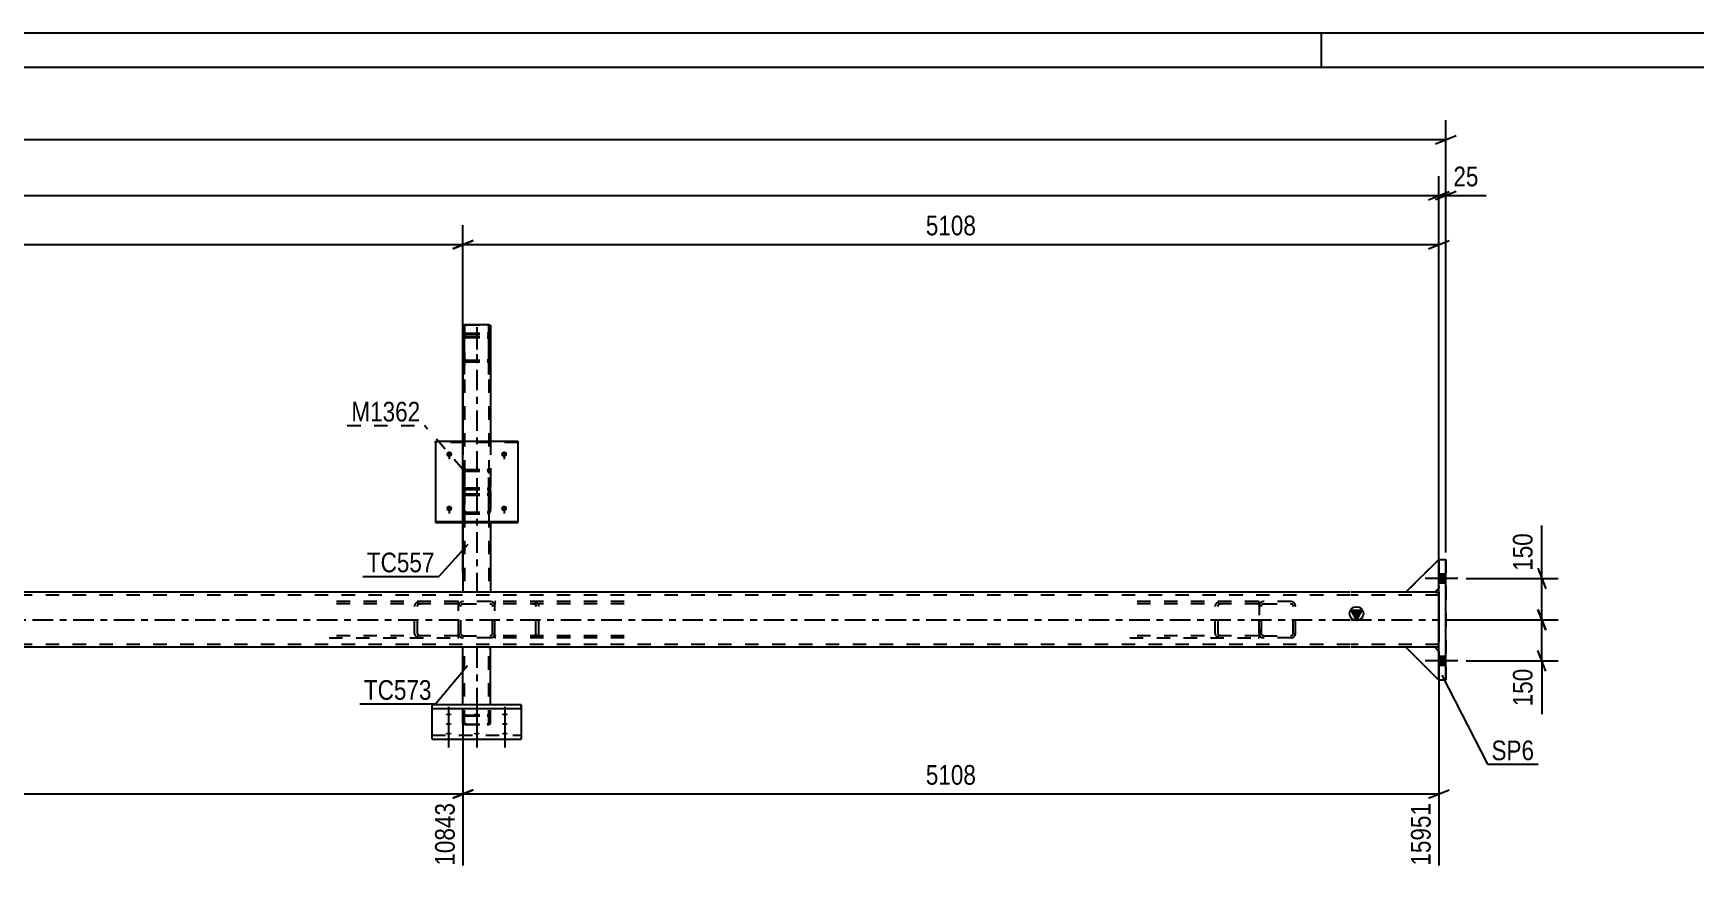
# Model space of a CAD drawing. Header units: millimetres. Extents: x 0 to 841, y 0 to 594.
# Drawn here: x 443.3 to 685.4, y 472.1 to 594 of the extents above; entities that cross this region are included whole.
import ezdxf

# ---------------------------------------------------------------- set-up
doc = ezdxf.new("R2010")
doc.units = ezdxf.units.MM
doc.linetypes.add('DXK_LINE_DOT2', pattern=[3.9198, 1.9599, -1.9599])
doc.linetypes.add('DXK_LINE_DOT3', pattern=[5.9187, 2.979, -0.9799, 0.9799, -0.9799])
doc.styles.add('Arial Narrow', font='ARIALN.TTF', dxfattribs={"height": 0.2})

# ---------------------------------------------------------------- blocks, each defined once
blk = doc.blocks.new('Unknown-122615941-1135')
at = {"color": 5, "linetype": 'Continuous'}
for p, q in [((841, 594), (0, 594)), ((631, 589), (631, 594)), ((836, 589), (5, 589))]:
    blk.add_line(p, q, dxfattribs=at)
blk = doc.blocks.new('Part-122615941-4026 - 3948')
at = {"color": 2, "linetype": 'Continuous'}
for p, q in [((505.89, 496.18), (505.89, 504.55)), ((509.89, 504.55), (505.89, 504.55)), ((509.89, 496.18), (509.89, 504.55))]:
    blk.add_line(p, q, dxfattribs=at)
at = {"color": 7, "linetype": 'DXK_LINE_DOT2'}
for p, q in [((506.13, 493.44), (506.13, 504.55)), ((509.41, 504.55), (509.41, 504.55)), ((509.41, 504.55), (509.41, 504.55)), ((509.63, 504.55), (509.65, 504.55)), ((509.65, 493.44), (509.65, 504.55)), ((505.89, 493.44), (505.89, 496.18)), ((505.93, 494.54), (505.89, 494.48)), ((506.03, 494.6), (505.93, 494.54)), ((506.19, 494.63), (506.03, 494.6)), ((506.13, 494.48), (506.15, 494.51)), ((506.15, 494.51), (506.2, 494.54)), ((506.37, 494.65), (506.19, 494.63)), ((506.2, 494.54), (506.28, 494.56)), ((506.28, 494.56), (506.37, 494.56)), ((506.37, 494.65), (509.41, 494.65)), ((506.37, 494.56), (509.41, 494.56)), ((509.6, 494.63), (509.41, 494.65)), ((509.41, 494.56), (509.5, 494.56)), ((509.5, 494.56), (509.58, 494.54)), ((509.58, 494.54), (509.63, 494.51)), ((509.75, 494.6), (509.6, 494.63)), ((509.63, 494.51), (509.65, 494.48)), ((509.86, 494.54), (509.75, 494.6)), ((509.89, 494.48), (509.86, 494.54)), ((509.89, 493.44), (509.89, 496.18)), ((505.89, 493.44), (505.93, 493.38)), ((505.93, 493.38), (506.03, 493.33)), ((506.03, 493.33), (506.19, 493.29)), ((506.15, 493.41), (506.13, 493.44)), ((506.2, 493.38), (506.15, 493.41)), ((506.19, 493.29), (506.37, 493.28)), ((506.28, 493.37), (506.2, 493.38)), ((506.37, 493.36), (506.28, 493.37)), ((506.37, 493.36), (509.41, 493.36)), ((506.37, 493.28), (509.41, 493.28)), ((509.5, 493.37), (509.41, 493.36)), ((509.41, 493.28), (509.6, 493.29)), ((509.58, 493.38), (509.5, 493.37)), ((509.63, 493.41), (509.58, 493.38)), ((509.6, 493.29), (509.75, 493.33)), ((509.65, 493.44), (509.63, 493.41)), ((509.75, 493.33), (509.86, 493.38)), ((509.86, 493.38), (509.89, 493.44))]:
    blk.add_line(p, q, dxfattribs=at)
at = {"color": 7, "linetype": 'DXK_LINE_DOT3'}
blk.add_line((507.89, 504.55), (507.89, 493.96), dxfattribs=at)
blk = doc.blocks.new('Bolt-122615941-3956 - 3948')
at = {"linetype": 'Continuous'}
for points in [[(648.1, 515.21), (648.1, 513.89), (649.1, 513.89), (649.1, 515.21)], [(648.1, 515.21), (648.1, 513.89), (649.1, 513.89), (649.1, 515.21)], [(648.1, 503.21), (648.1, 501.89), (649.1, 501.89), (649.1, 503.21)], [(648.1, 503.21), (648.1, 501.89), (649.1, 501.89), (649.1, 503.21)]]:
    blk.add_hatch(color=1, dxfattribs=at).paths.add_polyline_path(points)
at = {"color": 1, "linetype": 'Continuous'}
for p, q in [((650.86, 514.55), (646.1, 514.55)), ((650.86, 514.55), (646.1, 514.55)), ((649.1, 515.21), (648.1, 515.21)), ((649.1, 515.21), (648.1, 515.21)), ((649.1, 513.89), (648.1, 513.89)), ((649.1, 513.89), (648.1, 513.89)), ((650.86, 502.55), (646.1, 502.55)), ((650.86, 502.55), (646.1, 502.55)), ((649.1, 503.21), (648.1, 503.21)), ((649.1, 503.21), (648.1, 503.21)), ((649.1, 501.89), (648.1, 501.89)), ((649.1, 501.89), (648.1, 501.89))]:
    blk.add_line(p, q, dxfattribs=at)
blk = doc.blocks.new('Part-122615941-4087 - 3948')
at = {"color": 7, "linetype": 'DXK_LINE_DOT2'}
for p, q in [((506.03, 530.3), (505.93, 530.16)), ((506.19, 530.4), (506.03, 530.3)), ((506.37, 530.44), (506.19, 530.4)), ((506.37, 530.44), (509.41, 530.44)), ((509.59, 530.4), (509.41, 530.44)), ((509.75, 530.3), (509.59, 530.4)), ((509.85, 530.16), (509.75, 530.3)), ((505.93, 530.16), (505.89, 529.99)), ((505.89, 527.13), (505.89, 529.99)), ((505.89, 529.99), (505.89, 527.31)), ((506.13, 529.99), (506.15, 530.07)), ((506.13, 527.13), (506.13, 529.99)), ((506.13, 529.99), (506.13, 527.31)), ((506.15, 530.07), (506.2, 530.15)), ((506.2, 530.15), (506.28, 530.19)), ((506.28, 530.19), (506.37, 530.21)), ((506.37, 530.21), (509.41, 530.21)), ((509.41, 530.21), (509.5, 530.19)), ((509.5, 530.19), (509.58, 530.15)), ((509.58, 530.15), (509.63, 530.07)), ((509.63, 530.07), (509.65, 529.99)), ((509.65, 527.13), (509.65, 529.99)), ((509.65, 527.31), (509.65, 529.99)), ((509.89, 529.99), (509.85, 530.16)), ((509.89, 527.13), (509.89, 529.99)), ((509.89, 529.99), (509.89, 527.31)), ((505.89, 527.31), (505.93, 527.48)), ((505.89, 527.31), (505.89, 524.45)), ((505.89, 524.45), (505.89, 527.13)), ((505.89, 527.13), (505.93, 526.96)), ((505.93, 527.48), (506.03, 527.63)), ((505.93, 526.96), (506.03, 526.81)), ((506.03, 527.63), (506.19, 527.72)), ((506.03, 526.81), (506.19, 526.71)), ((506.15, 527.39), (506.13, 527.31)), ((506.13, 527.31), (506.13, 524.45)), ((506.13, 524.45), (506.13, 527.13)), ((506.15, 527.04), (506.13, 527.13)), ((506.2, 527.47), (506.15, 527.39)), ((506.2, 526.97), (506.15, 527.04)), ((506.19, 527.72), (506.37, 527.76)), ((506.19, 526.71), (506.37, 526.68)), ((506.28, 527.52), (506.2, 527.47)), ((506.28, 526.92), (506.2, 526.97)), ((506.37, 527.53), (506.28, 527.52)), ((506.37, 526.9), (506.28, 526.92)), ((506.37, 527.76), (509.41, 527.76)), ((506.37, 527.53), (509.41, 527.53)), ((506.37, 526.9), (509.41, 526.9)), ((506.37, 526.68), (509.41, 526.68)), ((509.41, 527.76), (509.59, 527.72)), ((509.5, 527.52), (509.41, 527.53)), ((509.5, 526.92), (509.41, 526.9)), ((509.41, 526.68), (509.59, 526.71)), ((509.58, 527.47), (509.5, 527.52)), ((509.58, 526.97), (509.5, 526.92)), ((509.63, 527.39), (509.58, 527.47)), ((509.63, 527.04), (509.58, 526.97)), ((509.59, 527.72), (509.75, 527.63)), ((509.59, 526.71), (509.75, 526.81)), ((509.65, 527.31), (509.63, 527.39)), ((509.65, 527.13), (509.63, 527.04)), ((509.65, 524.45), (509.65, 527.31)), ((509.65, 527.13), (509.65, 524.45)), ((509.75, 527.63), (509.85, 527.48)), ((509.75, 526.81), (509.85, 526.96)), ((509.85, 527.48), (509.89, 527.31)), ((509.85, 526.96), (509.89, 527.13)), ((509.89, 527.31), (509.89, 524.45)), ((509.89, 524.45), (509.89, 527.13)), ((505.93, 524.28), (505.89, 524.45)), ((506.03, 524.13), (505.93, 524.28)), ((506.19, 524.03), (506.03, 524.13)), ((506.13, 524.45), (506.15, 524.37)), ((506.15, 524.37), (506.2, 524.29)), ((506.37, 524), (506.19, 524.03)), ((506.2, 524.29), (506.28, 524.24)), ((506.28, 524.24), (506.37, 524.23)), ((506.37, 524.23), (509.41, 524.23)), ((506.37, 524), (509.41, 524)), ((509.41, 524.23), (509.5, 524.24)), ((509.59, 524.03), (509.41, 524)), ((509.5, 524.24), (509.58, 524.29)), ((509.58, 524.29), (509.63, 524.37)), ((509.75, 524.13), (509.59, 524.03)), ((509.63, 524.37), (509.65, 524.45)), ((509.85, 524.28), (509.75, 524.13)), ((509.89, 524.45), (509.85, 524.28))]:
    blk.add_line(p, q, dxfattribs=at)
at = {"color": 7, "linetype": 'DXK_LINE_DOT3'}
blk.add_line((507.89, 528.56), (507.89, 525.88), dxfattribs=at)
blk = doc.blocks.new('Part-122615941-3959 - 3948')
at = {"color": 2, "linetype": 'Continuous'}
for p, q in [((501.89, 534.55), (513.89, 534.55)), ((501.89, 534.55), (501.89, 522.73)), ((513.89, 534.55), (513.89, 522.73)), ((501.89, 522.89), (513.89, 522.89)), ((501.89, 522.73), (513.89, 522.73))]:
    blk.add_line(p, q, dxfattribs=at)
at = {"color": 7, "linetype": 'DXK_LINE_DOT2'}
for p, q in [((501.89, 534.38), (501.89, 534.55)), ((513.89, 534.38), (501.89, 534.38)), ((513.89, 534.55), (513.89, 534.38))]:
    blk.add_line(p, q, dxfattribs=at)
blk = doc.blocks.new('Part-122615941-4029 - 3948')
at = {"color": 7, "linetype": 'DXK_LINE_DOT2'}
for p, q in [((621.78, 511.19), (603.07, 511.19)), ((616.36, 511.19), (616.03, 511.15)), ((621.92, 511.17), (621.78, 511.19)), ((621.92, 511.17), (621.92, 505.93)), ((621.78, 510.87), (603.07, 510.87)), ((615.56, 510.8), (615.5, 510.55)), ((615.5, 506.55), (615.5, 510.55)), ((615.93, 510.55), (615.96, 510.68)), ((615.93, 506.55), (615.93, 510.55)), ((616.2, 510.85), (616.36, 510.87)), ((621.78, 510.87), (621.92, 510.85)), ((621.78, 506.23), (603.07, 506.23)), ((615.5, 506.55), (615.56, 506.31)), ((615.96, 506.43), (615.93, 506.55)), ((616.36, 506.23), (616.2, 506.26)), ((621.78, 506.23), (621.92, 506.25)), ((603.07, 505.91), (621.78, 505.91)), ((616.03, 505.96), (616.36, 505.91)), ((621.78, 505.91), (621.92, 505.93))]:
    blk.add_line(p, q, dxfattribs=at)
for centre, radius, start, end in [((616.24, 510.38), 0.792, 104.8348, 148.0235), ((616.3, 510.47), 0.396, 104.8348, 148.0235), ((616.24, 506.73), 0.792, 211.9765, 255.1652), ((616.3, 506.64), 0.396, 211.9765, 255.1652)]:
    blk.add_arc(centre, radius, start, end, dxfattribs=at)
blk = doc.blocks.new('Part-122615941-3978 - 3948')
at = {"linetype": 'Continuous'}
blk.add_hatch(color=2, dxfattribs=at).paths.add_polyline_path([(636.1, 508.55), (635.3, 509.95), (636.9, 509.95)])
at = {"color": 2, "linetype": 'Continuous'}
for p, q in [((635.2, 512.55), (147.25, 512.55)), ((643.3, 512.55), (635.3, 512.55)), ((647.5, 512.55), (648.1, 512.55)), ((648.1, 511.75), (648.1, 505.35)), ((636.1, 508.55), (635.3, 509.95)), ((635.3, 509.95), (636.9, 509.95)), ((636.9, 509.95), (636.1, 508.55)), ((505.89, 504.55), (276.56, 504.55)), ((635.2, 504.55), (509.89, 504.55)), ((643.3, 504.55), (635.3, 504.55)), ((648.1, 504.55), (647.5, 504.55))]:
    blk.add_line(p, q, dxfattribs=at)
at = {"color": 7, "linetype": 'DXK_LINE_DOT2'}
for p, q in [((635.2, 512.15), (147.25, 512.15)), ((648.1, 512.15), (635.3, 512.15)), ((647.5, 512.55), (643.3, 512.55)), ((648.1, 512.55), (648.1, 511.75)), ((648.1, 512.55), (648.1, 512.32)), ((648.1, 512.32), (648.1, 511.75)), ((648.1, 505.35), (648.1, 511.75)), ((635.2, 504.95), (147.25, 504.95)), ((509.89, 504.55), (505.89, 504.55)), ((648.1, 504.95), (635.3, 504.95)), ((647.5, 504.55), (643.3, 504.55)), ((648.1, 504.55), (648.1, 505.35)), ((648.1, 504.55), (648.1, 504.61))]:
    blk.add_line(p, q, dxfattribs=at)
at = {"color": 7, "linetype": 'DXK_LINE_DOT3'}
for p, q in [((147.25, 508.55), (635.2, 508.55)), ((635.3, 508.55), (648.1, 508.55))]:
    blk.add_line(p, q, dxfattribs=at)
at = {"color": 2, "linetype": 'Continuous'}
blk.add_circle((636.1, 509.45), 1, dxfattribs=at)
blk = doc.blocks.new('Part-122615941-4058 - 3948')
at = {"color": 2, "linetype": 'Continuous'}
for p, q in [((647.5, 504.55), (643.3, 504.55)), ((643.3, 504.55), (648.1, 499.75)), ((648.1, 503.95), (647.5, 504.55))]:
    blk.add_line(p, q, dxfattribs=at)
at = {"color": 7, "linetype": 'DXK_LINE_DOT2'}
for p, q in [((648.1, 503.95), (648.1, 499.75)), ((648.1, 499.75), (648.1, 503.95))]:
    blk.add_line(p, q, dxfattribs=at)
blk = doc.blocks.new('Bolt-122615941-3995 - 3948')
at = {"linetype": 'Continuous'}
for points in [[(503.89, 532.25), (503.8, 532.26), (503.71, 532.29), (503.63, 532.33), (503.56, 532.39), (503.51, 532.46), (503.47, 532.54), (503.45, 532.62), (503.45, 532.71), (503.47, 532.8), (503.51, 532.87), (503.56, 532.94), (503.63, 533), (503.71, 533.05), (503.8, 533.07), (503.89, 533.08), (503.98, 533.07), (504.07, 533.05), (504.15, 533), (504.22, 532.94), (504.27, 532.87), (504.31, 532.8), (504.33, 532.71), (504.33, 532.62), (504.31, 532.54), (504.27, 532.46), (504.22, 532.39), (504.15, 532.33), (504.07, 532.29), (503.98, 532.26)], [(503.89, 524.36), (503.8, 524.37), (503.71, 524.4), (503.63, 524.44), (503.56, 524.5), (503.51, 524.57), (503.47, 524.65), (503.45, 524.73), (503.45, 524.82), (503.47, 524.9), (503.51, 524.98), (503.56, 525.05), (503.63, 525.11), (503.71, 525.15), (503.8, 525.18), (503.89, 525.19), (503.98, 525.18), (504.07, 525.15), (504.15, 525.11), (504.22, 525.05), (504.27, 524.98), (504.31, 524.9), (504.33, 524.82), (504.33, 524.73), (504.31, 524.65), (504.27, 524.57), (504.22, 524.5), (504.15, 524.44), (504.07, 524.4), (503.98, 524.37)]]:
    blk.add_hatch(color=1, dxfattribs=at).paths.add_polyline_path(points)
at = {"color": 1, "linetype": 'Continuous'}
for p, q in [((503.89, 533.01), (503.89, 531.94)), ((503.89, 525.12), (503.89, 524.05))]:
    blk.add_line(p, q, dxfattribs=at)
blk = doc.blocks.new('Bolt-122615941-3996 - 3948')
at = {"linetype": 'Continuous'}
for points in [[(511.89, 532.25), (511.8, 532.26), (511.71, 532.29), (511.63, 532.33), (511.56, 532.39), (511.51, 532.46), (511.47, 532.54), (511.45, 532.62), (511.45, 532.71), (511.47, 532.8), (511.51, 532.87), (511.56, 532.94), (511.63, 533), (511.71, 533.05), (511.8, 533.07), (511.89, 533.08), (511.98, 533.07), (512.07, 533.05), (512.15, 533), (512.22, 532.94), (512.27, 532.87), (512.31, 532.8), (512.33, 532.71), (512.33, 532.62), (512.31, 532.54), (512.27, 532.46), (512.22, 532.39), (512.15, 532.33), (512.07, 532.29), (511.98, 532.26)], [(511.89, 524.36), (511.8, 524.37), (511.71, 524.4), (511.63, 524.44), (511.56, 524.5), (511.51, 524.57), (511.47, 524.65), (511.45, 524.73), (511.45, 524.82), (511.47, 524.9), (511.51, 524.98), (511.56, 525.05), (511.63, 525.11), (511.71, 525.15), (511.8, 525.18), (511.89, 525.19), (511.98, 525.18), (512.07, 525.15), (512.15, 525.11), (512.22, 525.05), (512.27, 524.98), (512.31, 524.9), (512.33, 524.82), (512.33, 524.73), (512.31, 524.65), (512.27, 524.57), (512.22, 524.5), (512.15, 524.44), (512.07, 524.4), (511.98, 524.37)]]:
    blk.add_hatch(color=1, dxfattribs=at).paths.add_polyline_path(points)
at = {"color": 1, "linetype": 'Continuous'}
for p, q in [((511.89, 533.01), (511.89, 531.94)), ((511.89, 525.12), (511.89, 524.05))]:
    blk.add_line(p, q, dxfattribs=at)
blk = doc.blocks.new('Part-122615941-4061 - 3948')
at = {"color": 7, "linetype": 'DXK_LINE_DOT2'}
for p, q in [((647.5, 504.55), (643.3, 504.55)), ((643.3, 504.55), (648.1, 499.75)), ((648.1, 503.95), (647.5, 504.55)), ((648.1, 499.75), (648.1, 503.95)), ((648.1, 503.95), (648.1, 499.75))]:
    blk.add_line(p, q, dxfattribs=at)
blk = doc.blocks.new('Part-122615941-4072 - 3948')
at = {"color": 2, "linetype": 'Continuous'}
for p, q in [((648.1, 517.35), (649.1, 517.35)), ((648.1, 499.75), (648.1, 517.35)), ((649.1, 499.75), (649.1, 517.35)), ((649.1, 499.75), (648.1, 499.75))]:
    blk.add_line(p, q, dxfattribs=at)
at = {"color": 7, "linetype": 'DXK_LINE_DOT2'}
for p, q in [((648.1, 499.75), (648.1, 517.35)), ((649.1, 517.35), (649.1, 499.75))]:
    blk.add_line(p, q, dxfattribs=at)
blk = doc.blocks.new('Part-122615941-4008 - 3948')
at = {"color": 2, "linetype": 'Continuous'}
for p, q in [((505.89, 551.41), (505.93, 551.48)), ((505.89, 551.41), (505.89, 534.55)), ((505.93, 551.48), (506.03, 551.53)), ((506.03, 551.53), (506.19, 551.57)), ((506.19, 551.57), (506.37, 551.58)), ((506.37, 551.58), (509.41, 551.58)), ((509.41, 551.58), (509.6, 551.57)), ((509.6, 551.57), (509.75, 551.53)), ((509.75, 551.53), (509.86, 551.48)), ((509.86, 551.48), (509.89, 551.41)), ((509.89, 551.41), (509.89, 534.55)), ((505.89, 522.73), (505.89, 512.55)), ((509.89, 522.73), (509.89, 512.55))]:
    blk.add_line(p, q, dxfattribs=at)
at = {"color": 7, "linetype": 'DXK_LINE_DOT2'}
for p, q in [((505.89, 550.37), (505.89, 551.41)), ((505.93, 550.31), (505.89, 550.37)), ((506.03, 550.26), (505.93, 550.31)), ((506.19, 550.22), (506.03, 550.26)), ((506.15, 551.44), (506.13, 551.41)), ((506.13, 550.37), (506.13, 551.41)), ((506.13, 551.41), (506.13, 512.55)), ((506.13, 550.37), (506.15, 550.34)), ((506.2, 551.47), (506.15, 551.44)), ((506.15, 550.34), (506.2, 550.32)), ((506.37, 550.21), (506.19, 550.22)), ((506.28, 551.49), (506.2, 551.47)), ((506.2, 550.32), (506.28, 550.3)), ((506.37, 551.5), (506.28, 551.49)), ((506.28, 550.3), (506.37, 550.29)), ((506.37, 551.5), (509.41, 551.5)), ((506.37, 550.29), (509.41, 550.29)), ((506.37, 550.21), (509.41, 550.21)), ((509.5, 551.49), (509.41, 551.5)), ((509.41, 550.29), (509.5, 550.3)), ((509.6, 550.22), (509.41, 550.21)), ((509.58, 551.47), (509.5, 551.49)), ((509.5, 550.3), (509.58, 550.32)), ((509.63, 551.44), (509.58, 551.47)), ((509.58, 550.32), (509.6, 550.32)), ((509.6, 550.32), (509.63, 550.34)), ((509.75, 550.26), (509.6, 550.22)), ((509.65, 551.41), (509.63, 551.44)), ((509.63, 550.34), (509.65, 550.37)), ((509.65, 550.37), (509.65, 551.41)), ((509.65, 551.41), (509.65, 512.55)), ((509.86, 550.31), (509.75, 550.26)), ((509.89, 550.37), (509.86, 550.31)), ((509.89, 550.37), (509.89, 551.41)), ((505.89, 534.55), (505.89, 522.73)), ((509.89, 534.55), (509.89, 522.73)), ((509.89, 512.55), (505.89, 512.55))]:
    blk.add_line(p, q, dxfattribs=at)
at = {"color": 7, "linetype": 'DXK_LINE_DOT3'}
blk.add_line((507.89, 550.89), (507.89, 512.55), dxfattribs=at)
blk = doc.blocks.new('Part-122615941-4015 - 3948')
at = {"color": 7, "linetype": 'DXK_LINE_DOT2'}
for p, q in [((622.56, 511.19), (622.31, 511.15)), ((626.56, 511.19), (622.56, 511.19)), ((626.8, 511.15), (626.56, 511.19)), ((621.97, 510.8), (621.92, 510.55)), ((621.92, 506.55), (621.92, 510.55)), ((621.92, 510.55), (621.92, 510.55)), ((622.24, 510.55), (622.26, 510.68)), ((622.24, 510.55), (622.24, 510.55)), ((622.24, 506.55), (622.24, 510.55)), ((622.44, 510.85), (622.56, 510.87)), ((622.56, 510.87), (622.56, 510.87)), ((622.56, 510.87), (626.56, 510.87)), ((626.56, 510.87), (626.56, 510.87)), ((626.56, 510.87), (626.68, 510.85)), ((626.86, 510.68), (626.88, 510.55)), ((626.88, 510.55), (626.88, 510.55)), ((626.88, 506.55), (626.88, 510.55)), ((627.2, 510.55), (627.15, 510.8)), ((627.2, 506.55), (627.2, 510.55)), ((627.2, 510.55), (627.2, 510.55)), ((621.92, 506.55), (621.92, 506.55)), ((621.92, 506.55), (621.97, 506.31)), ((622.24, 506.55), (622.24, 506.55)), ((622.26, 506.43), (622.24, 506.55)), ((622.56, 506.23), (622.44, 506.26)), ((622.56, 506.23), (622.56, 506.23)), ((622.56, 506.23), (626.56, 506.23)), ((626.68, 506.26), (626.56, 506.23)), ((626.56, 506.23), (626.56, 506.23)), ((626.88, 506.55), (626.86, 506.43)), ((626.88, 506.55), (626.88, 506.55)), ((627.15, 506.31), (627.2, 506.55)), ((627.2, 506.55), (627.2, 506.55)), ((622.31, 505.96), (622.56, 505.91)), ((626.56, 505.91), (622.56, 505.91)), ((626.56, 505.91), (626.8, 505.96))]:
    blk.add_line(p, q, dxfattribs=at)
for centre, radius, start, end in [((622.56, 510.55), 0.64, 112.5, 157.5), ((626.56, 510.55), 0.64, 22.5, 67.5), ((622.56, 510.55), 0.32, 112.5, 157.5), ((626.56, 510.55), 0.32, 22.5, 67.5), ((622.56, 506.55), 0.64, 202.5, 247.5), ((622.56, 506.55), 0.32, 202.5, 247.5), ((626.56, 506.55), 0.32, 292.5, 337.5), ((626.56, 506.55), 0.64, 292.5, 337.5)]:
    blk.add_arc(centre, radius, start, end, dxfattribs=at)
blk = doc.blocks.new('Bolt-122615941-4080 - 3948')
at = {"linetype": 'Continuous'}
for points in [[(503.79, 494.91), (503.88, 494.91), (503.97, 494.9), (504.05, 494.88), (504.12, 494.86), (504.17, 494.84), (504.21, 494.81), (504.23, 494.78), (504.23, 494.75), (504.21, 494.72), (504.17, 494.69), (504.12, 494.66), (504.05, 494.64), (503.97, 494.63), (503.88, 494.62), (503.79, 494.61), (503.7, 494.62), (503.61, 494.63), (503.53, 494.64), (503.47, 494.66), (503.41, 494.69), (503.37, 494.72), (503.35, 494.75), (503.35, 494.78), (503.37, 494.81), (503.41, 494.84), (503.47, 494.86), (503.53, 494.88), (503.61, 494.9), (503.7, 494.91)], [(507.89, 494.91), (507.98, 494.91), (508.07, 494.9), (508.15, 494.88), (508.22, 494.86), (508.27, 494.84), (508.31, 494.81), (508.33, 494.78), (508.33, 494.75), (508.31, 494.72), (508.27, 494.69), (508.22, 494.66), (508.15, 494.64), (508.07, 494.63), (507.98, 494.62), (507.89, 494.61), (507.8, 494.62), (507.71, 494.63), (507.63, 494.64), (507.57, 494.66), (507.51, 494.69), (507.47, 494.72), (507.45, 494.75), (507.45, 494.78), (507.47, 494.81), (507.51, 494.84), (507.57, 494.86), (507.63, 494.88), (507.71, 494.9), (507.8, 494.91)], [(511.99, 494.91), (512.08, 494.91), (512.17, 494.9), (512.25, 494.88), (512.32, 494.86), (512.37, 494.84), (512.41, 494.81), (512.43, 494.78), (512.43, 494.75), (512.41, 494.72), (512.37, 494.69), (512.32, 494.66), (512.25, 494.64), (512.17, 494.63), (512.08, 494.62), (511.99, 494.61), (511.9, 494.62), (511.81, 494.63), (511.73, 494.64), (511.67, 494.66), (511.61, 494.69), (511.57, 494.72), (511.55, 494.75), (511.55, 494.78), (511.57, 494.81), (511.61, 494.84), (511.67, 494.86), (511.73, 494.88), (511.81, 494.9), (511.9, 494.91)], [(503.79, 493.51), (503.88, 493.51), (503.97, 493.5), (504.05, 493.48), (504.12, 493.46), (504.17, 493.44), (504.21, 493.41), (504.23, 493.38), (504.23, 493.34), (504.21, 493.31), (504.17, 493.29), (504.12, 493.26), (504.05, 493.24), (503.97, 493.22), (503.88, 493.21), (503.79, 493.21), (503.7, 493.21), (503.61, 493.22), (503.53, 493.24), (503.47, 493.26), (503.41, 493.29), (503.37, 493.31), (503.35, 493.34), (503.35, 493.38), (503.37, 493.41), (503.41, 493.44), (503.47, 493.46), (503.53, 493.48), (503.61, 493.5), (503.7, 493.51)], [(503.79, 492.11), (503.88, 492.11), (503.97, 492.1), (504.05, 492.08), (504.12, 492.06), (504.17, 492.03), (504.21, 492), (504.23, 491.97), (504.23, 491.94), (504.21, 491.91), (504.17, 491.88), (504.12, 491.86), (504.05, 491.84), (503.97, 491.82), (503.88, 491.81), (503.79, 491.81), (503.7, 491.81), (503.61, 491.82), (503.53, 491.84), (503.47, 491.86), (503.41, 491.88), (503.37, 491.91), (503.35, 491.94), (503.35, 491.97), (503.37, 492), (503.41, 492.03), (503.47, 492.06), (503.53, 492.08), (503.61, 492.1), (503.7, 492.11)], [(507.89, 492.11), (507.98, 492.11), (508.07, 492.1), (508.15, 492.08), (508.22, 492.06), (508.27, 492.03), (508.31, 492), (508.33, 491.97), (508.33, 491.94), (508.31, 491.91), (508.27, 491.88), (508.22, 491.86), (508.15, 491.84), (508.07, 491.82), (507.98, 491.81), (507.89, 491.81), (507.8, 491.81), (507.71, 491.82), (507.63, 491.84), (507.57, 491.86), (507.51, 491.88), (507.47, 491.91), (507.45, 491.94), (507.45, 491.97), (507.47, 492), (507.51, 492.03), (507.57, 492.06), (507.63, 492.08), (507.71, 492.1), (507.8, 492.11)], [(511.99, 493.51), (512.08, 493.51), (512.17, 493.5), (512.25, 493.48), (512.32, 493.46), (512.37, 493.44), (512.41, 493.41), (512.43, 493.38), (512.43, 493.34), (512.41, 493.31), (512.37, 493.29), (512.32, 493.26), (512.25, 493.24), (512.17, 493.22), (512.08, 493.21), (511.99, 493.21), (511.9, 493.21), (511.81, 493.22), (511.73, 493.24), (511.67, 493.26), (511.61, 493.29), (511.57, 493.31), (511.55, 493.34), (511.55, 493.38), (511.57, 493.41), (511.61, 493.44), (511.67, 493.46), (511.73, 493.48), (511.81, 493.5), (511.9, 493.51)], [(511.99, 492.11), (512.08, 492.11), (512.17, 492.1), (512.25, 492.08), (512.32, 492.06), (512.37, 492.03), (512.41, 492), (512.43, 491.97), (512.43, 491.94), (512.41, 491.91), (512.37, 491.88), (512.32, 491.86), (512.25, 491.84), (512.17, 491.82), (512.08, 491.81), (511.99, 491.81), (511.9, 491.81), (511.81, 491.82), (511.73, 491.84), (511.67, 491.86), (511.61, 491.88), (511.57, 491.91), (511.55, 491.94), (511.55, 491.97), (511.57, 492), (511.61, 492.03), (511.67, 492.06), (511.73, 492.08), (511.81, 492.1), (511.9, 492.11)]]:
    blk.add_hatch(color=1, dxfattribs=at).paths.add_polyline_path(points)
at = {"color": 1, "linetype": 'Continuous'}
for p, q in [((503.79, 495.85), (503.79, 492.73)), ((503.79, 494.45), (503.79, 491.33)), ((507.89, 495.85), (507.89, 492.73)), ((511.99, 495.85), (511.99, 492.73)), ((511.99, 494.45), (511.99, 491.33)), ((503.79, 493.05), (503.79, 489.93)), ((507.89, 493.05), (507.89, 489.93)), ((511.99, 493.05), (511.99, 489.93))]:
    blk.add_line(p, q, dxfattribs=at)
blk = doc.blocks.new('Part-122615941-4021 - 3948')
at = {"color": 7, "linetype": 'DXK_LINE_DOT2'}
for p, q in [((505.89, 511.19), (505.65, 511.15)), ((509.89, 511.19), (505.89, 511.19)), ((510.14, 511.15), (509.89, 511.19)), ((505.3, 510.8), (505.25, 510.55)), ((505.25, 506.55), (505.25, 510.55)), ((505.25, 510.55), (505.25, 510.55)), ((505.57, 510.55), (505.6, 510.68)), ((505.57, 510.55), (505.57, 510.55)), ((505.57, 506.55), (505.57, 510.55)), ((505.77, 510.85), (505.89, 510.87)), ((505.89, 510.87), (505.89, 510.87)), ((505.89, 510.87), (509.89, 510.87)), ((509.89, 510.87), (509.89, 510.87)), ((509.89, 510.87), (510.02, 510.85)), ((510.19, 510.68), (510.21, 510.55)), ((510.21, 510.55), (510.21, 510.55)), ((510.21, 506.55), (510.21, 510.55)), ((510.53, 510.55), (510.48, 510.8)), ((510.53, 506.55), (510.53, 510.55)), ((510.53, 510.55), (510.53, 510.55)), ((505.25, 506.55), (505.25, 506.55)), ((505.25, 506.55), (505.3, 506.31)), ((505.57, 506.55), (505.57, 506.55)), ((505.6, 506.43), (505.57, 506.55)), ((505.89, 506.23), (505.77, 506.26)), ((505.89, 506.23), (505.89, 506.23)), ((505.89, 506.23), (509.89, 506.23)), ((510.02, 506.26), (509.89, 506.23)), ((509.89, 506.23), (509.89, 506.23)), ((510.21, 506.55), (510.19, 506.43)), ((510.21, 506.55), (510.21, 506.55)), ((510.48, 506.31), (510.53, 506.55)), ((510.53, 506.55), (510.53, 506.55)), ((505.65, 505.96), (505.89, 505.91)), ((509.89, 505.91), (505.89, 505.91)), ((509.89, 505.91), (510.14, 505.96))]:
    blk.add_line(p, q, dxfattribs=at)
for centre, radius, start, end in [((505.89, 510.55), 0.64, 112.5, 157.5), ((509.89, 510.55), 0.64, 22.5, 67.5), ((505.89, 510.55), 0.32, 112.5, 157.5), ((509.89, 510.55), 0.32, 22.5, 67.5), ((505.89, 506.55), 0.64, 202.5, 247.5), ((505.89, 506.55), 0.32, 202.5, 247.5), ((509.89, 506.55), 0.32, 292.5, 337.5), ((509.89, 506.55), 0.64, 292.5, 337.5)]:
    blk.add_arc(centre, radius, start, end, dxfattribs=at)
blk = doc.blocks.new('Part-122615941-4030 - 3948')
at = {"color": 7, "linetype": 'DXK_LINE_DOT2'}
for p, q in [((505.12, 511.19), (486.4, 511.19)), ((499.7, 511.19), (499.37, 511.15)), ((505.25, 511.17), (505.12, 511.19)), ((505.25, 505.93), (505.25, 511.17)), ((505.12, 510.87), (486.4, 510.87)), ((498.9, 510.8), (498.83, 510.55)), ((498.83, 506.55), (498.83, 510.55)), ((499.26, 510.55), (499.3, 510.68)), ((499.26, 506.55), (499.26, 510.55)), ((499.53, 510.85), (499.7, 510.87)), ((505.12, 510.87), (505.25, 510.85)), ((505.12, 506.23), (486.4, 506.23)), ((498.83, 506.55), (498.9, 506.31)), ((499.3, 506.43), (499.26, 506.55)), ((499.7, 506.23), (499.53, 506.26)), ((505.12, 506.23), (505.25, 506.25)), ((486.4, 505.91), (505.12, 505.91)), ((499.37, 505.96), (499.7, 505.91)), ((505.12, 505.91), (505.25, 505.93))]:
    blk.add_line(p, q, dxfattribs=at)
for centre, radius, start, end in [((499.57, 510.38), 0.792, 104.8348, 148.0235), ((499.63, 510.47), 0.396, 104.8348, 148.0235), ((499.57, 506.73), 0.792, 211.9765, 255.1652), ((499.63, 506.64), 0.396, 211.9765, 255.1652)]:
    blk.add_arc(centre, radius, start, end, dxfattribs=at)
blk = doc.blocks.new('Part-122615941-4032 - 3948')
at = {"color": 7, "linetype": 'DXK_LINE_DOT2'}
for p, q in [((510.67, 511.19), (510.53, 511.17)), ((510.53, 505.93), (510.53, 511.17)), ((529.39, 511.19), (510.67, 511.19)), ((516.42, 511.15), (516.09, 511.19)), ((510.67, 510.87), (510.53, 510.85)), ((529.39, 510.87), (510.67, 510.87)), ((516.09, 510.87), (516.25, 510.85)), ((516.49, 510.68), (516.52, 510.55)), ((516.52, 506.55), (516.52, 510.55)), ((516.96, 510.55), (516.89, 510.8)), ((516.96, 506.55), (516.96, 510.55)), ((510.53, 506.25), (510.67, 506.23)), ((529.39, 506.23), (510.67, 506.23)), ((516.25, 506.26), (516.09, 506.23)), ((516.52, 506.55), (516.49, 506.43)), ((516.89, 506.31), (516.96, 506.55)), ((510.67, 505.91), (510.53, 505.93)), ((529.39, 505.91), (510.67, 505.91)), ((516.09, 505.91), (516.42, 505.96))]:
    blk.add_line(p, q, dxfattribs=at)
for centre, radius, start, end in [((516.22, 510.38), 0.792, 31.9794, 75.167), ((516.15, 510.47), 0.396, 31.9794, 75.167), ((516.15, 506.64), 0.396, 284.833, 328.0206), ((516.22, 506.73), 0.792, 284.833, 328.0206)]:
    blk.add_arc(centre, radius, start, end, dxfattribs=at)
blk = doc.blocks.new('Part-122615941-4040 - 3948')
at = {"color": 7, "linetype": 'DXK_LINE_DOT2'}
for p, q in [((647.5, 504.55), (643.3, 504.55)), ((643.3, 504.55), (648.1, 499.75)), ((648.1, 503.95), (647.5, 504.55)), ((648.1, 499.75), (648.1, 503.95)), ((648.1, 503.95), (648.1, 499.75))]:
    blk.add_line(p, q, dxfattribs=at)
blk = doc.blocks.new('Part-122615941-4044 - 3948')
at = {"color": 7, "linetype": 'DXK_LINE_DOT2'}
for p, q in [((506.03, 549.75), (505.93, 549.6)), ((506.19, 549.85), (506.03, 549.75)), ((506.37, 549.88), (506.19, 549.85)), ((506.2, 549.59), (506.28, 549.64)), ((506.28, 549.64), (506.37, 549.66)), ((506.37, 549.88), (509.41, 549.88)), ((506.37, 549.66), (509.41, 549.66)), ((509.6, 549.85), (509.41, 549.88)), ((509.41, 549.66), (509.5, 549.64)), ((509.5, 549.64), (509.58, 549.59)), ((509.75, 549.75), (509.6, 549.85)), ((509.86, 549.6), (509.75, 549.75)), ((505.93, 549.6), (505.89, 549.43)), ((505.89, 546.57), (505.89, 549.43)), ((505.89, 547.49), (505.89, 549.43)), ((506.13, 549.43), (506.15, 549.52)), ((506.13, 547.49), (506.13, 549.43)), ((506.13, 546.57), (506.13, 549.43)), ((506.15, 549.52), (506.2, 549.59)), ((509.58, 549.59), (509.63, 549.52)), ((509.63, 549.52), (509.65, 549.43)), ((509.65, 547.49), (509.65, 549.43)), ((509.65, 546.57), (509.65, 549.43)), ((509.89, 549.43), (509.86, 549.6)), ((509.89, 546.57), (509.89, 549.43)), ((509.89, 547.49), (509.89, 549.43)), ((505.89, 544.28), (505.89, 546.57)), ((505.89, 546.57), (505.93, 546.4)), ((505.93, 546.4), (506.03, 546.25)), ((506.03, 546.25), (506.19, 546.16)), ((506.13, 544.28), (506.13, 546.57)), ((506.15, 546.49), (506.13, 546.57)), ((506.2, 546.41), (506.15, 546.49)), ((506.19, 546.16), (506.37, 546.12)), ((506.28, 546.36), (506.2, 546.41)), ((506.37, 546.35), (506.28, 546.36)), ((506.37, 546.35), (509.41, 546.35)), ((506.37, 546.12), (509.41, 546.12)), ((509.5, 546.36), (509.41, 546.35)), ((509.41, 546.12), (509.6, 546.16)), ((509.58, 546.41), (509.5, 546.36)), ((509.63, 546.49), (509.58, 546.41)), ((509.6, 546.16), (509.75, 546.25)), ((509.65, 546.57), (509.63, 546.49)), ((509.65, 544.28), (509.65, 546.57)), ((509.75, 546.25), (509.86, 546.4)), ((509.86, 546.4), (509.89, 546.57)), ((509.89, 544.28), (509.89, 546.57))]:
    blk.add_line(p, q, dxfattribs=at)
at = {"color": 7, "linetype": 'DXK_LINE_DOT3'}
blk.add_line((507.89, 551.18), (507.89, 545.88), dxfattribs=at)
blk = doc.blocks.new('Part-122615941-4045 - 3948')
at = {"color": 2, "linetype": 'Continuous'}
for p, q in [((514.39, 496.18), (501.39, 496.18)), ((501.39, 495.58), (501.39, 496.18)), ((514.39, 495.58), (501.39, 495.58)), ((501.39, 491.14), (501.39, 495.58)), ((514.39, 496.18), (514.39, 495.58)), ((514.39, 495.58), (514.39, 491.14)), ((501.39, 491.14), (514.39, 491.14))]:
    blk.add_line(p, q, dxfattribs=at)
at = {"color": 7, "linetype": 'DXK_LINE_DOT2'}
for p, q in [((501.39, 495.58), (501.39, 496.18)), ((514.39, 495.58), (514.39, 496.18)), ((501.39, 491.74), (514.39, 491.74))]:
    blk.add_line(p, q, dxfattribs=at)
blk = doc.blocks.new('Part-122615941-4048 - 3948')
at = {"color": 7, "linetype": 'DXK_LINE_DOT2'}
for p, q in [((643.3, 512.55), (648.1, 517.35)), ((648.1, 517.35), (648.1, 513.15)), ((648.1, 513.15), (648.1, 517.35)), ((647.5, 512.55), (643.3, 512.55)), ((648.1, 513.15), (647.5, 512.55))]:
    blk.add_line(p, q, dxfattribs=at)
blk = doc.blocks.new('Part-122615941-4052 - 3948')
at = {"color": 7, "linetype": 'DXK_LINE_DOT2'}
for p, q in [((643.3, 512.55), (648.1, 517.35)), ((648.1, 517.35), (648.1, 513.15)), ((648.1, 513.15), (648.1, 517.35)), ((647.5, 512.55), (643.3, 512.55)), ((648.1, 513.15), (647.5, 512.55))]:
    blk.add_line(p, q, dxfattribs=at)
blk = doc.blocks.new('Part-122615941-4055 - 3948')
at = {"color": 2, "linetype": 'Continuous'}
for p, q in [((643.3, 512.55), (648.1, 517.35)), ((647.5, 512.55), (643.3, 512.55)), ((648.1, 513.15), (647.5, 512.55))]:
    blk.add_line(p, q, dxfattribs=at)
at = {"color": 7, "linetype": 'DXK_LINE_DOT2'}
for p, q in [((648.1, 513.15), (648.1, 517.35)), ((648.1, 517.35), (648.1, 513.15))]:
    blk.add_line(p, q, dxfattribs=at)
blk = doc.blocks.new('StraightDimension-122615941-4096 - 3948')
at = {"color": 7, "linetype": 'Continuous'}
for p, q in [((649.1, 518.35), (649.1, 581.35)), ((647.6, 577.9), (650.6, 579.1)), ((133.35, 578.5), (649.1, 578.5))]:
    blk.add_line(p, q, dxfattribs=at)
blk = doc.blocks.new('StraightDimension-122615941-4114 - 3948')
at = {"color": 7, "linetype": 'Continuous'}
for p, q in [((648.1, 518.35), (648.1, 573.2)), ((649.1, 518.35), (649.1, 573.2)), ((646.6, 569.75), (649.6, 570.95)), ((650.6, 570.95), (647.6, 569.75)), ((648.1, 570.35), (649.1, 570.35))]:
    blk.add_line(p, q, dxfattribs=at)
at = {"color": 0}
blk.add_wipeout([(654.48, 571.1), (654.48, 575.3), (649.62, 575.3), (649.62, 571.1)], dxfattribs=at)
at = {"color": 7, "linetype": 'Continuous'}
blk.add_line((649.1, 570.35), (655.01, 570.35), dxfattribs=at)
blk.add_line((649.1, 570.35), (655.01, 570.35), dxfattribs=at)
at = {"color": 3, "style": 'Arial Narrow'}
blk.add_text('25', height=2.863, dxfattribs=at).set_placement((650.22, 571.7))
blk = doc.blocks.new('StraightDimension-122615941-4137 - 3948')
at = {"color": 7, "linetype": 'Continuous'}
for p, q in [((648.1, 518.35), (648.1, 573.2)), ((134.35, 570.35), (648.1, 570.35)), ((646.6, 569.75), (649.6, 570.95))]:
    blk.add_line(p, q, dxfattribs=at)
blk = doc.blocks.new('StraightDimension-122615941-4204 - 3948')
at = {"color": 7, "linetype": 'Continuous'}
for p, q in [((272.56, 498.6), (272.56, 474.56)), ((505.89, 495.46), (505.89, 472.73)), ((274.06, 483.77), (271.06, 482.57)), ((272.56, 483.17), (505.89, 483.17)), ((504.39, 482.57), (507.39, 483.77))]:
    blk.add_line(p, q, dxfattribs=at)
at = {"color": 0}
blk.add_wipeout([(393.48, 483.92), (393.48, 488.12), (384.97, 488.12), (384.97, 483.92)], dxfattribs=at)
at = {"color": 0, "linetype": 'Continuous'}
blk.add_wipeout([(505.29, 482.47), (501.09, 482.47), (501.09, 472.13), (505.29, 472.13)], dxfattribs=at)
at = {"color": 3, "style": 'Arial Narrow'}
blk.add_text('5833', height=2.863, dxfattribs=at).set_placement((385.57, 484.52))
at = {"color": 3, "linetype": 'Continuous', "style": 'Arial Narrow'}
blk.add_text('10843', height=2.863, rotation=90.0002, dxfattribs=at).set_placement((504.69, 472.73))
blk = doc.blocks.new('StraightDimension-122615941-4218 - 3948')
at = {"color": 7, "linetype": 'Continuous'}
for p, q in [((648.1, 503.55), (648.1, 472.73)), ((505.89, 495.46), (505.89, 472.73)), ((507.39, 483.77), (504.39, 482.57)), ((505.89, 483.17), (648.1, 483.17)), ((646.6, 482.57), (649.6, 483.77))]:
    blk.add_line(p, q, dxfattribs=at)
at = {"color": 0}
blk.add_wipeout([(581.25, 483.92), (581.25, 488.12), (572.74, 488.12), (572.74, 483.92)], dxfattribs=at)
at = {"color": 0, "linetype": 'Continuous'}
blk.add_wipeout([(647.5, 482.47), (643.3, 482.47), (643.3, 472.13), (647.5, 472.13)], dxfattribs=at)
at = {"color": 3, "style": 'Arial Narrow'}
blk.add_text('5108', height=2.863, dxfattribs=at).set_placement((573.34, 484.52))
at = {"color": 3, "linetype": 'Continuous', "style": 'Arial Narrow'}
blk.add_text('15951', height=2.863, rotation=90.0002, dxfattribs=at).set_placement((646.9, 472.73))
blk = doc.blocks.new('StraightDimension-122615941-4232 - 3948')
at = {"color": 7, "linetype": 'Continuous'}
for p, q in [((505.89, 515.45), (505.89, 566.06)), ((648.1, 513.55), (648.1, 566.06)), ((507.39, 563.81), (504.39, 562.61)), ((505.89, 563.21), (648.1, 563.21)), ((646.6, 562.61), (649.6, 563.81))]:
    blk.add_line(p, q, dxfattribs=at)
at = {"color": 0}
blk.add_wipeout([(581.25, 563.96), (581.25, 568.16), (572.74, 568.16), (572.74, 563.96)], dxfattribs=at)
at = {"color": 3, "style": 'Arial Narrow'}
blk.add_text('5108', height=2.863, dxfattribs=at).set_placement((573.34, 564.56))
blk = doc.blocks.new('StraightDimension-122615941-4249 - 3948')
at = {"color": 7, "linetype": 'Continuous'}
for p, q in [((272.56, 518.35), (272.56, 566.06)), ((505.89, 515.45), (505.89, 566.06)), ((274.06, 563.81), (271.06, 562.61)), ((272.56, 563.21), (505.89, 563.21)), ((504.39, 562.61), (507.39, 563.81))]:
    blk.add_line(p, q, dxfattribs=at)
at = {"color": 0}
blk.add_wipeout([(393.48, 563.96), (393.48, 568.16), (384.97, 568.16), (384.97, 563.96)], dxfattribs=at)
at = {"color": 3, "style": 'Arial Narrow'}
blk.add_text('5833', height=2.863, dxfattribs=at).set_placement((385.57, 564.56))
blk = doc.blocks.new('StraightDimension-122615941-4284 - 3948')
at = {"color": 7, "linetype": 'Continuous'}
for p, q in [((662.5, 516.05), (663.7, 513.05)), ((652.1, 514.55), (665.5, 514.55)), ((663.1, 508.55), (663.1, 514.55)), ((649.1, 508.55), (665.5, 508.55)), ((663.7, 507.05), (662.5, 510.05))]:
    blk.add_line(p, q, dxfattribs=at)
at = {"color": 0}
blk.add_wipeout([(662.35, 521.76), (658.15, 521.76), (658.15, 515.08), (662.35, 515.08)], dxfattribs=at)
at = {"color": 7, "linetype": 'Continuous'}
blk.add_line((663.1, 514.55), (663.1, 522.29), dxfattribs=at)
blk.add_line((663.1, 514.55), (663.1, 522.29), dxfattribs=at)
at = {"color": 3, "style": 'Arial Narrow'}
blk.add_text('150', height=2.863, rotation=90.0002, dxfattribs=at).set_placement((661.75, 515.68))
blk = doc.blocks.new('StraightDimension-122615941-4295 - 3948')
at = {"color": 7, "linetype": 'Continuous'}
for p, q in [((649.1, 508.55), (665.5, 508.55)), ((662.5, 510.05), (663.7, 507.05)), ((663.1, 502.55), (663.1, 508.55)), ((663.7, 501.05), (662.5, 504.05)), ((652.1, 502.55), (665.5, 502.55))]:
    blk.add_line(p, q, dxfattribs=at)
at = {"color": 0}
blk.add_wipeout([(662.35, 502.03), (658.15, 502.03), (658.15, 495.34), (662.35, 495.34)], dxfattribs=at)
at = {"color": 7, "linetype": 'Continuous'}
blk.add_line((663.1, 502.55), (663.1, 494.82), dxfattribs=at)
blk.add_line((663.1, 502.55), (663.1, 494.82), dxfattribs=at)
at = {"color": 3, "style": 'Arial Narrow'}
blk.add_text('150', height=2.863, rotation=90.0002, dxfattribs=at).set_placement((661.75, 495.94))
blk = doc.blocks.new('Mark-122615941-4083 - 3948')
at = {"color": 0}
blk.add_wipeout([(499.68, 537.44), (499.68, 540.44), (489.63, 540.44), (489.63, 537.44)], dxfattribs=at)
blk.add_wipeout([(499.68, 537.44), (499.68, 540.44), (489.63, 540.44), (489.63, 537.44)], dxfattribs=at)
at = {"color": 30, "linetype": 'DXK_LINE_DOT2'}
for p in [(489.03, 536.84), (505.89, 530.44)]:
    blk.add_line(p, (500.28, 536.84), dxfattribs=at)
at = {"color": 3, "style": 'Arial Narrow'}
blk.add_text('M1362', height=2.863, dxfattribs=at).set_placement((489.63, 537.44))
blk = doc.blocks.new('Mark-122615941-4068 - 3948')
at = {"color": 0}
blk.add_wipeout([(661.98, 488.09), (661.98, 491.09), (655.77, 491.09), (655.77, 488.09)], dxfattribs=at)
blk.add_wipeout([(661.98, 488.09), (661.98, 491.09), (655.77, 491.09), (655.77, 488.09)], dxfattribs=at)
at = {"color": 30, "linetype": 'Continuous'}
for p, q in [((648.51, 500.49), (655.17, 487.49)), ((655.17, 487.49), (662.58, 487.49))]:
    blk.add_line(p, q, dxfattribs=at)
at = {"color": 3, "style": 'Arial Narrow'}
blk.add_text('SP6', height=2.863, dxfattribs=at).set_placement((655.77, 488.09))
blk = doc.blocks.new('Mark-122615941-4004 - 3948')
at = {"color": 0}
blk.add_wipeout([(501.75, 515.47), (501.75, 518.47), (491.89, 518.47), (491.89, 515.47)], dxfattribs=at)
blk.add_wipeout([(501.75, 515.47), (501.75, 518.47), (491.89, 518.47), (491.89, 515.47)], dxfattribs=at)
at = {"color": 30, "linetype": 'Continuous'}
for p in [(506.58, 519.52), (491.29, 514.87)]:
    blk.add_line(p, (502.35, 514.87), dxfattribs=at)
at = {"color": 3, "style": 'Arial Narrow'}
blk.add_text('TC557', height=2.863, dxfattribs=at).set_placement((491.89, 515.47))
blk = doc.blocks.new('Mark-122615941-4022 - 3948')
at = {"color": 0}
blk.add_wipeout([(501.32, 496.89), (501.32, 499.89), (491.46, 499.89), (491.46, 496.89)], dxfattribs=at)
blk.add_wipeout([(501.32, 496.89), (501.32, 499.89), (491.46, 499.89), (491.46, 496.89)], dxfattribs=at)
at = {"color": 30, "linetype": 'Continuous'}
for p in [(506.54, 501.86), (490.86, 496.29)]:
    blk.add_line(p, (501.92, 496.29), dxfattribs=at)
at = {"color": 3, "style": 'Arial Narrow'}
blk.add_text('TC573', height=2.863, dxfattribs=at).set_placement((491.46, 496.89))

msp = doc.modelspace()

# ---------------------------------------------------------------- block references
for name in ['Unknown-122615941-1135', 'Part-122615941-4008 - 3948', 'Part-122615941-4044 - 3948', 'Part-122615941-3959 - 3948', 'Bolt-122615941-3995 - 3948', 'Bolt-122615941-3996 - 3948', 'Part-122615941-4087 - 3948', 'Part-122615941-4048 - 3948', 'Part-122615941-4052 - 3948', 'Part-122615941-4055 - 3948', 'Part-122615941-4072 - 3948', 'Bolt-122615941-3956 - 3948', 'Part-122615941-3978 - 3948', 'Part-122615941-4030 - 3948', 'Part-122615941-4021 - 3948', 'Part-122615941-4032 - 3948', 'Part-122615941-4029 - 3948', 'Part-122615941-4015 - 3948', 'Part-122615941-4026 - 3948', 'Part-122615941-4058 - 3948', 'Part-122615941-4061 - 3948', 'Part-122615941-4040 - 3948', 'Part-122615941-4045 - 3948', 'Bolt-122615941-4080 - 3948']:
    msp.add_blockref(name, (0, 0))

# ---------------------------------------------------------------- next in the draw order: block references
for name in ['StraightDimension-122615941-4096 - 3948', 'StraightDimension-122615941-4204 - 3948']:
    msp.add_blockref(name, (0, 0))

# ---------------------------------------------------------------- next in the draw order: block references
for name in ['StraightDimension-122615941-4114 - 3948', 'StraightDimension-122615941-4218 - 3948']:
    msp.add_blockref(name, (0, 0))

# ---------------------------------------------------------------- next in the draw order: block references
for name in ['StraightDimension-122615941-4137 - 3948', 'Mark-122615941-4022 - 3948']:
    msp.add_blockref(name, (0, 0))

# ---------------------------------------------------------------- next in the draw order: block references
msp.add_blockref('StraightDimension-122615941-4232 - 3948', (0, 0))

# ---------------------------------------------------------------- next in the draw order: block references
for name in ['StraightDimension-122615941-4249 - 3948', 'StraightDimension-122615941-4284 - 3948']:
    msp.add_blockref(name, (0, 0))

# ---------------------------------------------------------------- next in the draw order: block references
for name in ['Mark-122615941-4083 - 3948', 'Mark-122615941-4004 - 3948', 'StraightDimension-122615941-4295 - 3948']:
    msp.add_blockref(name, (0, 0))

# ---------------------------------------------------------------- next in the draw order: block references
msp.add_blockref('Mark-122615941-4068 - 3948', (0, 0))

doc.saveas('drawing.dxf')
